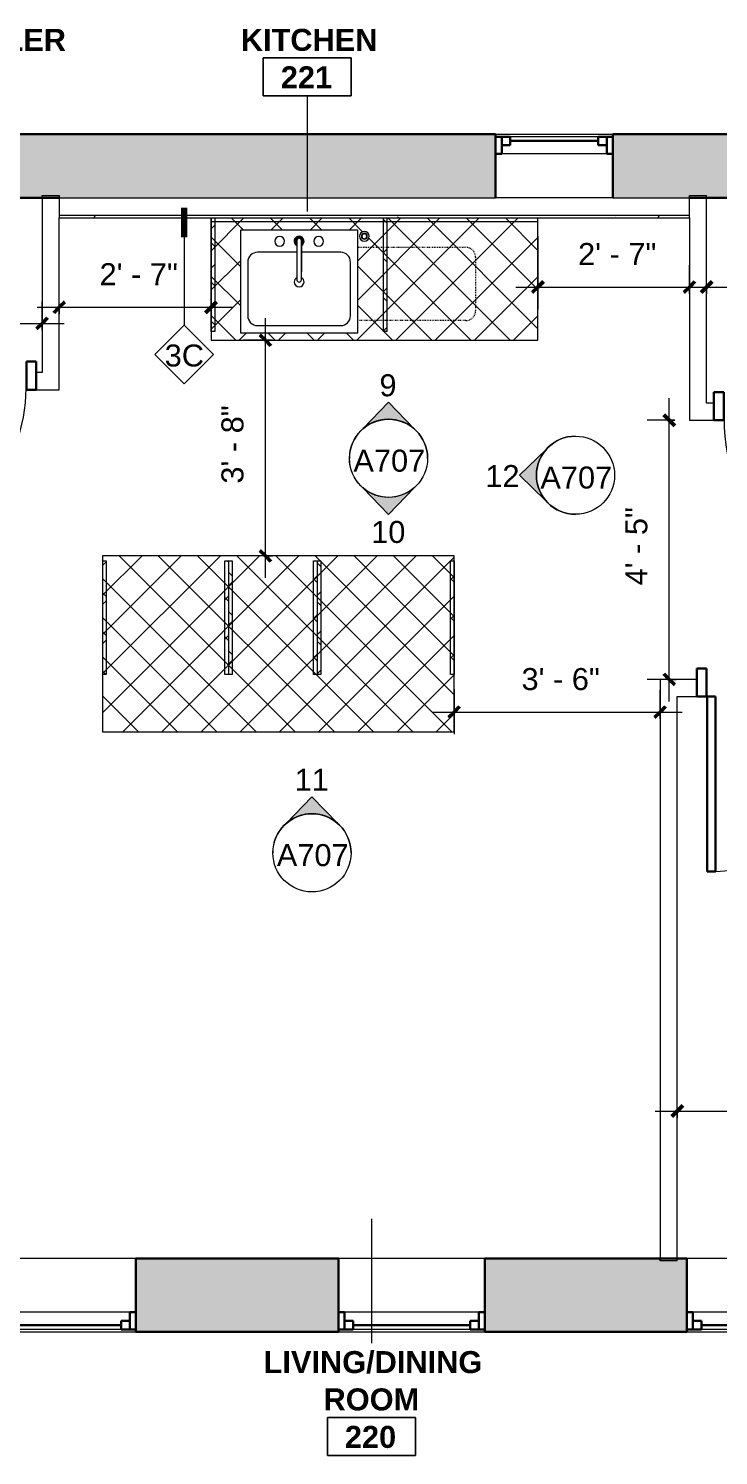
# Model space of a CAD drawing. Header units: inches. Extents: x -545 to 1083, y -2066 to -1239.
# Drawn here: x 385.1 to 526.1, y -1955.2 to -1663.3 of the extents above; entities that cross this region are included whole.
import ezdxf

# ---------------------------------------------------------------- set-up
doc = ezdxf.new("R2010")
doc.units = ezdxf.units.IN
doc.header["$MEASUREMENT"] = 0
doc.linetypes.add('Dash dot dot', pattern=[0.8125, 0.25, -0.1875, 0, -0.1875, 0, -0.1875])
for name, color, linetype, lineweight in [('A-ANNO-DIMS', 211, 'Continuous', 9), ('A-ANNO-DIMS-48', 211, 'Continuous', 9), ('A-AREA-IDEN', 2, 'Continuous', 9), ('A-DOOR', 31, 'Continuous', 18), ('A-DOOR-FRAM', 31, 'Continuous', 30), ('A-GLAZ', 151, 'Continuous', 18), ('A-WALL', 113, 'Continuous', 18), ('A-WALL-IDEN', 211, 'Continuous', 9), ('A-WALL-PATT', 111, 'Continuous', 18), ('G-ANNO-SYMB', 111, 'Continuous', 9), ('I-WALL', 2, 'Continuous', 18), ('P-SANR-FIXT', 6, 'Continuous', 9), ('Q-CASE', 31, 'Continuous', 9)]:
    doc.layers.add(name, color=color, linetype=linetype, lineweight=lineweight)
doc.styles.add('Arial', font='arial.ttf', dxfattribs={"height": 4.5})
doc.styles.add('Swis721 Lt BT', font='swissl.ttf', dxfattribs={"height": 4.5})
doc.styles.add('Swis721 Lt BT_B', font='', dxfattribs={"height": 4.5})
doc.styles.get('Swis721 Lt BT_B').set_extended_font_data('Swis721 Lt BT', bold=True)
doc.dimstyles.new('OTJ_-_3_32__Linear__1_2__Tolerance', dxfattribs={"dimscale": 12, "dimtxt": 4.748918, "dimasz": 0.1875, "dimexe": 0.375, "dimexo": 0.25, "dimgap": 0.25, "dimtad": 1, "dimdec": 1, "dimrnd": 0.5, "dimzin": 3, "dimdsep": 46, "dimlunit": 4, "dimtxsty": 'Swis721 Lt BT', "dimblk1": 'OBLIQUE', "dimblk2": 'OBLIQUE', "dimsah": 1, "dimcen": 0.09, "dimdle": 0.375, "dimazin": 0, "dimtfac": 1, "dimtdec": 4, "dimtix": 1, "dimtmove": 0, "dimatfit": 3, "dimfxl": 1, "dimtvp": 1, "dimfrac": 2, "dimtolj": 1, "dimtzin": 0, "dimarcsym": 2})
doc.dimstyles.new('OTJ_-_3_32__Linear__1_2__Tolerance_1', dxfattribs={"dimscale": 12, "dimtxt": 4.748918, "dimasz": 0.1875, "dimexe": 0.375, "dimexo": 0.25, "dimgap": 0.25, "dimtad": 1, "dimdec": 1, "dimrnd": 0.5, "dimzin": 3, "dimdsep": 46, "dimlunit": 4, "dimtxsty": 'Swis721 Lt BT', "dimblk1": 'OBLIQUE', "dimblk2": 'OBLIQUE', "dimsah": 1, "dimcen": 0.09, "dimdle": 0.375, "dimazin": 0, "dimtfac": 1, "dimtdec": 4, "dimtix": 1, "dimtmove": 2, "dimatfit": 3, "dimfxl": 1, "dimtvp": 1, "dimfrac": 2, "dimtolj": 1, "dimtzin": 0, "dimarcsym": 2})
pattern_1 = [(45, (-420.403, 1699.732), (-4.006467, 4.006467), []), (135, (-420.403, 1699.732), (-4.006467, -4.006467), [])]
pattern_2 = [(225, (427.942, -1797.803), (4.006467, -4.006467), []), (315, (427.942, -1797.803), (4.006467, 4.006467), [])]
pattern_3 = [(225, (446.067, -1797.803), (4.006467, -4.006467), []), (315, (446.067, -1797.803), (4.006467, 4.006467), [])]
pattern_4 = [(225, (474.067, -1797.803), (4.006467, -4.006467), []), (315, (474.067, -1797.803), (4.006467, 4.006467), [])]

# ---------------------------------------------------------------- blocks, each defined once
blk = doc.blocks.new('Window-Double-Hung - 2_ - 5 239_256_ W x 42_-5478030-2ND FLOOR - CONSTRUCTION')
at = {"layer": 'A-GLAZ', "color": 8, "lineweight": 30}
for p, q in [((-14.97, 7.5), (-14.97, -7.5)), ((-14.97, 7), (-11.97, 7)), ((-13.72, 7), (-13.72, 3.5)), ((-11.97, 7), (-11.97, 5.25)), ((-11.97, 6.13), (11.97, 6.13)), ((11.97, 7), (14.97, 7)), ((11.97, 7), (11.97, 5.25)), ((13.72, 7), (13.72, 3.5)), ((14.97, -7.5), (14.97, 7.5)), ((-14.97, 3.5), (-13.72, 3.5)), ((-13.72, 5.25), (-11.97, 5.25)), ((13.72, 5.25), (11.97, 5.25)), ((13.72, 3.5), (14.97, 3.5))]:
    blk.add_line(p, q, dxfattribs=at)
at = {"layer": 'A-GLAZ'}
for p, q in [((14.97, 7.5), (-14.97, 7.5)), ((-14.97, -7.5), (14.97, -7.5))]:
    blk.add_line(p, q, dxfattribs=at)
at = {"layer": 'A-GLAZ', "lineweight": 9}
for p, q in [((-11.97, 7), (11.97, 7)), ((-13.72, 3.5), (13.72, 3.5))]:
    blk.add_line(p, q, dxfattribs=at)
blk = doc.blocks.new('Single Flush - D1 3_ X 8_  - NOT FR-6102174-2ND FLOOR - CONSTRUCTION')
at = {"layer": 'A-DOOR', "lineweight": 30}
for p, q in [((16.15625, -1.75), (17.90625, -1.75)), ((16.15625, -37.5625), (16.15625, -1.75)), ((17.90625, -1.75), (17.90625, -37.5625)), ((17.90625, -37.5625), (16.15625, -37.5625))]:
    blk.add_line(p, q, dxfattribs=at)
at = {"layer": 'A-DOOR', "lineweight": 9}
blk.add_arc((17.90625, -1.75), 35.8125, 179.5, 270, dxfattribs=at)
at = {"layer": 'A-DOOR-FRAM'}
for p, q in [((-20, 4), (-20, -1.75)), ((-20, 4), (-18, 4)), ((-18, 4), (-18, -1.75)), ((18.000004, 4), (18.000004, -1.75)), ((18.000004, 4), (20.000004, 4)), ((20.000004, 4), (20.000004, -1.75)), ((-20, -1.75), (-18, -1.75)), ((18.000004, -1.75), (20.000004, -1.75))]:
    blk.add_line(p, q, dxfattribs=at)
blk = doc.blocks.new('Single Flush - D1 3_ X 8_  - NOT FR-6102448-2ND FLOOR - CONSTRUCTION')
at = {"layer": 'A-DOOR', "lineweight": 30}
for p, q in [((16.15625, 37.5625), (16.15625, 1.75)), ((17.90625, 37.5625), (16.15625, 37.5625)), ((17.90625, 1.75), (17.90625, 37.5625)), ((16.15625, 1.75), (17.90625, 1.75))]:
    blk.add_line(p, q, dxfattribs=at)
at = {"layer": 'A-DOOR', "lineweight": 9}
blk.add_arc((17.90625, 1.75), 35.8125, 90, 180.5, dxfattribs=at)
at = {"layer": 'A-DOOR-FRAM'}
for p, q in [((-20, -4), (-20, 1.75)), ((-20, 1.75), (-18, 1.75)), ((-18, -4), (-18, 1.75)), ((18.000004, -4), (18.000004, 1.75)), ((18.000004, 1.75), (20.000004, 1.75)), ((20.000004, -4), (20.000004, 1.75)), ((-20, -4), (-18, -4)), ((18.000004, -4), (20.000004, -4))]:
    blk.add_line(p, q, dxfattribs=at)
blk = doc.blocks.new('Counter Top w Sink Hole - 24_ Depth-6057879-2ND FLOOR - CONSTRUCTION')
at = {"layer": 'Q-CASE'}
h = blk.add_hatch(dxfattribs=at)
h.set_pattern_fill('FP_7', color=256, style=0, pattern_type=2)
h.set_pattern_definition([(45, (-469.66, 1702.094), (-4.006467, 4.006467), []), (135, (-469.66, 1702.094), (-4.006467, -4.006467), [])])
h.paths.add_polyline_path([(-47.26, -25), (19.54, -25), (19.54, 0), (-47.26, 0)], flags=0)
h.paths.add_polyline_path([(-17.28, -23.5), (-41.28, -23.5), (-41.28, -2.5), (-17.28, -2.5), (-17.28, -15.64)], flags=0)
h.paths.add_polyline_path([(-15.94, -4.73), (-16.53, -4.54), (-16.89, -4.04), (-16.89, -3.42), (-16.53, -2.92), (-15.94, -2.73), (-15.35, -2.92), (-14.99, -3.42), (-14.99, -4.04), (-15.35, -4.54), (-15.84, -4.7)], flags=0)
h.paths.add_polyline_path([(-15.94, -4.28), (-15.73, -4.23), (-15.61, -4.16), (-15.5, -4.05), (-15.44, -3.95), (-15.4, -3.79), (-15.39, -3.73), (-15.44, -3.52), (-15.51, -3.4), (-15.62, -3.29), (-15.74, -3.23), (-15.84, -3.2), (-16, -3.19), (-16.16, -3.23), (-16.28, -3.3), (-16.38, -3.41), (-16.44, -3.52), (-16.48, -3.62), (-16.48, -3.79), (-16.44, -3.95), (-16.37, -4.07), (-16.26, -4.17), (-16.14, -4.24), (-16, -4.27)], flags=0)
h.paths.add_polyline_path([(-15.94, -4.23), (-16.09, -4.21), (-16.25, -4.12), (-16.33, -4.04), (-16.38, -3.98), (-16.43, -3.86), (-16.44, -3.73), (-16.42, -3.58), (-16.33, -3.42), (-16.25, -3.34), (-16.16, -3.28), (-16.05, -3.25), (-15.94, -3.23), (-15.8, -3.25), (-15.63, -3.34), (-15.55, -3.42), (-15.51, -3.48), (-15.46, -3.6), (-15.44, -3.73), (-15.47, -3.89), (-15.55, -4.04), (-15.63, -4.12), (-15.73, -4.18), (-15.84, -4.22)], flags=0)
for p, q in [((-47.26, 0), (-47.26, -25)), ((19.54, -25), (19.54, 0)), ((-47.26, -0.75), (19.54, -0.75)), ((-47.26, -25), (19.54, -25))]:
    blk.add_line(p, q, dxfattribs=at)
at = {"layer": 'Q-CASE', "linetype": 'Dash dot dot'}
for p, q in [((-17.27, -6), (4.8, -6)), ((6.8, -8), (6.8, -19)), ((4.8, -21), (-17.28, -21))]:
    blk.add_line(p, q, dxfattribs=at)
for centre, start, end in [((4.8, -8), 0, 90), ((4.8, -19), 270, 0)]:
    blk.add_arc(centre, 2, start, end, dxfattribs=at)
blk = doc.blocks.new('Sink Kitchen-Single - 30_ x 21_-5235683-2ND FLOOR - CONSTRUCTION')
at = {"layer": 'P-SANR-FIXT'}
for p, q in [((12.62, 10.59), (-11.38, 10.59)), ((-11.38, 10.59), (-11.38, -10.41)), ((12.62, -10.41), (12.62, 10.59)), ((0.12, 6.09), (-7.88, 6.09)), ((0.12, 8.34), (0.12, 7.93)), ((0.12, 7.63), (0.12, 7.56)), ((0.12, 7.46), (0.12, 2.09)), ((1.12, 8.34), (1.12, 7.93)), ((1.12, 7.63), (1.12, 7.56)), ((1.12, 7.46), (1.12, 2.09)), ((9.12, 6.09), (1.12, 6.09)), ((-9.88, 4.09), (-9.88, -6.91)), ((11.12, -6.91), (11.12, 4.09)), ((-11.38, -10.41), (12.62, -10.41)), ((-7.88, -8.91), (9.12, -8.91))]:
    blk.add_line(p, q, dxfattribs=at)
for centre, radius, start, end in [((-3.38, 8.34), 1, 360, 180), ((4.62, 8.34), 1, 360, 180), ((-7.88, 4.09), 2, 90, 180), ((-3.38, 8.34), 1, 180, 0), ((0.62, 8.34), 0.5, 172.1468, 180), ((0.62, 8.34), 0.5, 360, 7.8532), ((4.62, 8.34), 1, 180, 360), ((9.12, 4.09), 2, 360, 90), ((0.62, 0), 1, 119.7374, 180), ((0.62, 0), 1, 180, 0), ((0.62, 2.09), 0.5, 180, 187.8532), ((0.62, 2.09), 0.5, 352.1468, 0), ((0.62, 0), 1, 360, 60.2626), ((-7.88, -6.91), 2, 180, 270), ((9.12, -6.91), 2, 270, 0)]:
    blk.add_arc(centre, radius, start, end, dxfattribs=at)
blk = doc.blocks.new('Window-Double-Hung - 24_ x 44_-5436741-2ND FLOOR - CONSTRUCTION')
at = {"layer": 'A-GLAZ'}
for p, q in [((-12, 6.5), (12, 6.5)), ((12, -6.5), (-12, -6.5))]:
    blk.add_line(p, q, dxfattribs=at)
at = {"layer": 'A-GLAZ', "color": 8, "lineweight": 30}
for p, q in [((-12, -6.5), (-12, 6.5)), ((12, 6.5), (12, -6.5)), ((-12, -2.5), (-10.75, -2.5)), ((-10.75, -6), (-10.75, -2.5)), ((10.75, -2.5), (12, -2.5)), ((10.75, -6), (10.75, -2.5)), ((-10.75, -4.25), (-9, -4.25)), ((-9, -6), (-9, -4.25)), ((-9, -5.125), (9, -5.125)), ((9, -6), (9, -4.25)), ((10.75, -4.25), (9, -4.25)), ((-12, -6), (-9, -6)), ((9, -6), (12, -6))]:
    blk.add_line(p, q, dxfattribs=at)
at = {"layer": 'A-GLAZ', "lineweight": 9}
for p, q in [((-10.75, -2.5), (10.75, -2.5)), ((-9, -6), (9, -6))]:
    blk.add_line(p, q, dxfattribs=at)
blk = doc.blocks.new('Single Flush - D1 2_6_ X 8_ - NOT FR-6103599-2ND FLOOR - CONSTRUCTION')
at = {"layer": 'A-DOOR', "lineweight": 30}
for p, q in [((13.15625, 31.5625), (13.15625, 1.75)), ((14.90625, 31.5625), (13.15625, 31.5625)), ((14.90625, 1.75), (14.90625, 31.5625)), ((13.15625, 1.75), (14.90625, 1.75))]:
    blk.add_line(p, q, dxfattribs=at)
at = {"layer": 'A-DOOR', "lineweight": 9}
blk.add_arc((14.90625, 1.75), 29.8125, 90, 180.5, dxfattribs=at)
at = {"layer": 'A-DOOR-FRAM'}
for p, q in [((-17, -4), (-17, 1.75)), ((-17, 1.75), (-15, 1.75)), ((-15, -4), (-15, 1.75)), ((15.000004, -4), (15.000004, 1.75)), ((15.000004, 1.75), (17.000004, 1.75)), ((17.000004, -4), (17.000004, 1.75)), ((-17, -4), (-15, -4)), ((15.000004, -4), (17.000004, -4))]:
    blk.add_line(p, q, dxfattribs=at)
blk = doc.blocks.new('Counter Top-Island - 48_ Depth-5979888-2ND FLOOR - CONSTRUCTION')
at = {"layer": 'Q-CASE'}
h = blk.add_hatch(dxfattribs=at)
h.set_pattern_fill('FP_28', color=256, style=0, pattern_type=2)
h.set_pattern_definition([(45, (-447.459, 1772.191), (-4.006467, 4.006467), []), (135, (-447.459, 1772.191), (-4.006467, -4.006467), [])])
h.paths.add_polyline_path([(24.63, -35), (24.63, 1), (-47.26, 1), (-47.26, -35)], flags=0)
for p, q in [((24.63, 1), (-47.26, 1)), ((-47.26, 1), (-47.26, -35)), ((24.63, -35), (24.63, 1)), ((-47.26, -35), (24.63, -35))]:
    blk.add_line(p, q, dxfattribs=at)
blk = doc.blocks.new('CW Cupbd Combined - UB 36_h x 24_d - 1 Drawer - 1 Shelf - 2 Doors below-5965327-2ND FLOOR - CONSTRUCTION')
at = {"layer": 'Q-CASE'}
h = blk.add_hatch(dxfattribs=at)
h.set_pattern_fill('FP_29', color=256, style=0, pattern_type=2)
h.set_pattern_definition(pattern_1)
h.paths.add_polyline_path([(2.75, -25.61), (2.75, -2.36), (2, -2.36), (2, -25.61)], flags=0)
h = blk.add_hatch(dxfattribs=at)
h.set_pattern_fill('FP_29', color=256, style=0, pattern_type=2)
h.set_pattern_definition(pattern_1)
h.paths.add_polyline_path([(37.25, -25.61), (38, -25.61), (38, -2.36), (37.25, -2.36), (37.25, -18)], flags=0)
for p, q in [((2, -25.61), (2, -2.36)), ((2.75, -2.36), (2.75, -25.61)), ((37.25, -25.61), (37.25, -2.36)), ((38, -25.61), (38, -2.36)), ((2.75, -25.61), (2, -25.61)), ((38, -25.61), (37.25, -25.61))]:
    blk.add_line(p, q, dxfattribs=at)
blk = doc.blocks.new('CW Cupbd1 - UB 42_h x 24_d - Open - 1 Shelf-5979671-2ND FLOOR - CONSTRUCTION')
at = {"layer": 'Q-CASE'}
h = blk.add_hatch(dxfattribs=at)
h.set_pattern_fill('FP_30', color=256, style=0, pattern_type=2)
h.set_pattern_definition(pattern_2)
h.paths.add_polyline_path([(2, -2.36), (2, -25.61), (2.75, -25.61), (2.75, -2.36)], flags=0)
h = blk.add_hatch(dxfattribs=at)
h.set_pattern_fill('FP_30', color=256, style=0, pattern_type=2)
h.set_pattern_definition(pattern_2)
h.paths.add_polyline_path([(27, -2.36), (27, -25.61), (27.75, -25.61), (27.75, -2.36)], flags=0)
for p, q in [((2, -2.36), (2.75, -2.36)), ((2, -25.61), (2, -2.36)), ((2.75, -2.36), (2.75, -25.61)), ((27, -2.36), (27.75, -2.36)), ((27, -25.61), (27, -2.36)), ((27.75, -25.61), (27.75, -2.36)), ((2.75, -25.61), (2, -25.61)), ((27.75, -25.61), (27, -25.61))]:
    blk.add_line(p, q, dxfattribs=at)
blk = doc.blocks.new('CW Cupbd1 - UB 42_h x 24_d - 1 Door-5979840-2ND FLOOR - CONSTRUCTION')
at = {"layer": 'Q-CASE'}
h = blk.add_hatch(dxfattribs=at)
h.set_pattern_fill('FP_31', color=256, style=0, pattern_type=2)
h.set_pattern_definition(pattern_3)
h.paths.add_polyline_path([(2, -2.36), (2, -25.61), (2.75, -25.61), (2.75, -2.36)], flags=0)
h = blk.add_hatch(dxfattribs=at)
h.set_pattern_fill('FP_31', color=256, style=0, pattern_type=2)
h.set_pattern_definition(pattern_3)
h.paths.add_polyline_path([(19.37, -2.36), (19.37, -25.61), (20.12, -25.61), (20.12, -2.36)], flags=0)
for p, q in [((2, -2.36), (2.75, -2.36)), ((2, -25.61), (2, -2.36)), ((2.75, -2.36), (2.75, -25.61)), ((19.37, -2.36), (20.12, -2.36)), ((19.37, -25.61), (19.37, -2.36)), ((20.12, -25.61), (20.12, -2.36)), ((2.75, -25.61), (2, -25.61)), ((20.12, -25.61), (19.37, -25.61))]:
    blk.add_line(p, q, dxfattribs=at)
blk = doc.blocks.new('CW Cupbd1 - UB 4_h x 24_d - 2 Doors - 1 Shelf-5979851-2ND FLOOR - CONSTRUCTION')
at = {"layer": 'Q-CASE'}
h = blk.add_hatch(dxfattribs=at)
h.set_pattern_fill('FP_32', color=256, style=0, pattern_type=2)
h.set_pattern_definition(pattern_4)
h.paths.add_polyline_path([(2, -2.36), (2, -25.61), (2.75, -25.61), (2.75, -2.36)], flags=0)
h = blk.add_hatch(dxfattribs=at)
h.set_pattern_fill('FP_32', color=256, style=0, pattern_type=2)
h.set_pattern_definition(pattern_4)
h.paths.add_polyline_path([(29.25, -2.36), (29.25, -25.61), (30, -25.61), (30, -2.36)], flags=0)
for p, q in [((2, -2.36), (2.75, -2.36)), ((2, -25.61), (2, -2.36)), ((2.75, -2.36), (2.75, -25.61)), ((29.25, -2.36), (30, -2.36)), ((29.25, -25.61), (29.25, -2.36)), ((30, -25.61), (30, -2.36)), ((2.75, -25.61), (2, -25.61)), ((30, -25.61), (29.25, -25.61))]:
    blk.add_line(p, q, dxfattribs=at)
blk = doc.blocks.new('P-Faucet-Counter - Matte Black-4259821-2ND FLOOR - CONSTRUCTION')
at = {"layer": 'P-SANR-FIXT'}
for p, q in [((-0.47, 0.12), (-0.47, -7.88)), ((0.47, -7.88), (0.47, 0.12))]:
    blk.add_line(p, q, dxfattribs=at)
for centre, radius, start, end in [((0, 0), 1.02, 90, 242.4847), ((0, 0), 0.933, 90, 239.9469), ((0, 0), 0.875, 90, 237.5344), ((0, 0), 0.656, 90, 224.5084), ((0, 0.12), 0.467, 0, 180), ((0, 0), 1.02, 297.5153, 90), ((0, 0), 0.933, 300.0531, 90), ((0, 0), 0.875, 302.4656, 90), ((0, 0), 0.656, 315.4916, 90), ((0, -7.88), 0.467, 180, 360)]:
    blk.add_arc(centre, radius, start, end, dxfattribs=at)
blk = doc.blocks.new('P-Sink Top Switch - P-Sink Top Switch-6024673-2ND FLOOR - CONSTRUCTION')
at = {"layer": 'P-SANR-FIXT'}
for radius, start, end in [(1, 0, 180), (0.606, 360, 180), (0.549, 0, 180), (0.5, 360, 180), (1, 180, 360), (0.606, 180, 360), (0.549, 180, 360), (0.5, 180, 360)]:
    blk.add_arc((0, 0), radius, start, end, dxfattribs=at)
blk = doc.blocks.new('Room Tag - Room Name and Number-3379422-2ND FLOOR - CONSTRUCTION')
at = {"layer": 'A-AREA-IDEN'}
for p, q in [((-0.1881, -0.1636), (-0.1881, -0.0018)), ((-0.1881, -0.0018), (0.1869, -0.0018)), ((0.1869, -0.0018), (-0.1881, -0.0018)), ((-0.1881, -0.0018), (-0.1881, -0.1636)), ((0.1869, -0.0018), (0.1869, -0.1636)), ((0.1869, -0.1636), (0.1869, -0.0018)), ((0.1869, -0.1636), (-0.1881, -0.1636)), ((-0.1881, -0.1636), (0.1869, -0.1636))]:
    blk.add_line(p, q, dxfattribs=at)
blk = doc.blocks.new('DIMBLOCK15-2ND FLOOR - CONSTRUCTION')
at = {"layer": 'A-ANNO-DIMS-48'}
for p, q in [((351.7, -1725.08), (351.7, -1719.17)), ((387.82, -1725.08), (387.82, -1719.17)), ((347.2, -1723.67), (392.32, -1723.67)), ((351.7, -1723.67), (351.7, -1725.08)), ((387.82, -1723.67), (387.82, -1725.08))]:
    blk.add_line(p, q, dxfattribs=at)
at = {"layer": 'A-ANNO-DIMS-48', "lineweight": 50}
for p, q in [((351.7, -1723.67), (350.58, -1724.79)), ((351.7, -1723.67), (352.83, -1722.54)), ((387.82, -1723.67), (386.7, -1724.79)), ((387.82, -1723.67), (388.95, -1722.54))]:
    blk.add_line(p, q, dxfattribs=at)
at = {"layer": 'A-ANNO-DIMS-48', "color": 0, "insert": (354.11, -1714.66), "char_height": 4.5, "width": 17.4579, "attachment_point": 1, "line_spacing_factor": 1.005062, "style": 'Swis721 Lt BT'}
blk.add_mtext('3\' - 0"', dxfattribs=at)
blk = doc.blocks.new('_Oblique')
at = {"color": 0, "linetype": 'ByBlock', "lineweight": -2}
blk.add_line((-0.5, -0.5), (0.5, 0.5), dxfattribs=at)
blk = doc.blocks.new('DIMBLOCK16-2ND FLOOR - CONSTRUCTION')
at = {"layer": 'A-ANNO-DIMS-48'}
for p, q in [((566.63, -1700.97), (566.63, -1720.72)), ((566.63, -1716.22), (566.63, -1700.97)), ((523.7, -1717.63), (523.7, -1711.72)), ((519.2, -1716.22), (571.13, -1716.22)), ((523.7, -1716.22), (523.7, -1717.63))]:
    blk.add_line(p, q, dxfattribs=at)
at = {"layer": 'A-ANNO-DIMS-48', "lineweight": 50}
for p, q in [((523.7, -1716.22), (524.82, -1715.1)), ((566.63, -1716.22), (567.76, -1715.1)), ((523.7, -1716.22), (522.57, -1717.35)), ((566.63, -1716.22), (565.51, -1717.35))]:
    blk.add_line(p, q, dxfattribs=at)
at = {"layer": 'A-ANNO-DIMS-48', "color": 0, "insert": (537.89, -1707.21), "char_height": 4.5, "width": 17.4579, "attachment_point": 1, "line_spacing_factor": 1.005062, "style": 'Swis721 Lt BT'}
blk.add_mtext('3\' - 7"', dxfattribs=at)
blk = doc.blocks.new('DIMBLOCK17-2ND FLOOR - CONSTRUCTION')
at = {"layer": 'A-ANNO-DIMS-48'}
for p, q in [((516.08, -1800.96), (516.08, -1738.96)), ((517.2, -1743.46), (511.58, -1743.46)), ((516.08, -1743.46), (517.2, -1743.46)), ((517.49, -1796.46), (511.58, -1796.46)), ((516.08, -1796.46), (517.49, -1796.46))]:
    blk.add_line(p, q, dxfattribs=at)
at = {"layer": 'A-ANNO-DIMS-48', "lineweight": 50}
for p, q in [((516.08, -1743.46), (514.96, -1742.34)), ((516.08, -1743.46), (517.21, -1744.59)), ((516.08, -1796.46), (514.96, -1795.34)), ((516.08, -1796.46), (517.21, -1797.59))]:
    blk.add_line(p, q, dxfattribs=at)
at = {"layer": 'A-ANNO-DIMS-48', "color": 0, "insert": (507.08, -1777.24), "char_height": 4.5, "width": 17.4579, "attachment_point": 1, "rotation": 90, "line_spacing_factor": 1.005062, "style": 'Swis721 Lt BT'}
blk.add_mtext('4\' - 5"', dxfattribs=at)
blk = doc.blocks.new('DIMBLOCK19-2ND FLOOR - CONSTRUCTION')
at = {"layer": 'A-ANNO-DIMS-48'}
for p, q in [((517.7, -1886.18), (517.7, -1880.27)), ((684.72, -1886.18), (684.72, -1880.27)), ((513.2, -1884.77), (689.22, -1884.77)), ((517.7, -1884.77), (517.7, -1886.18)), ((684.72, -1884.77), (684.72, -1886.18))]:
    blk.add_line(p, q, dxfattribs=at)
at = {"layer": 'A-ANNO-DIMS-48', "lineweight": 50}
for p, q in [((517.7, -1884.77), (516.57, -1885.9)), ((517.7, -1884.77), (518.82, -1883.65)), ((684.72, -1884.77), (683.6, -1885.9)), ((684.72, -1884.77), (685.85, -1883.65))]:
    blk.add_line(p, q, dxfattribs=at)
at = {"layer": 'A-ANNO-DIMS-48', "color": 0, "insert": (590.62, -1875.77), "char_height": 4.5, "width": 25.418, "attachment_point": 1, "line_spacing_factor": 1.005062, "style": 'Swis721 Lt BT'}
blk.add_mtext('13\' - 11"', dxfattribs=at)
blk = doc.blocks.new('Elevation - Filled Arrow 2-347888-2ND FLOOR - CONSTRUCTION')
at = {"layer": 'G-ANNO-SYMB'}
blk.add_circle((0, 0), 0.1664, dxfattribs=at)
blk = doc.blocks.new('Elevation - Filled Arrow-151867-2ND FLOOR - CONSTRUCTION')
at = {"layer": 'G-ANNO-SYMB'}
h = blk.add_hatch(color=256, dxfattribs=at)
edge = h.paths.add_edge_path(flags=0)
edge.add_line((0, 0.2393), (0.1103, 0.1247))
edge.add_arc((-0.0002, -0.0002), 0.1667, 48.49802, 130.55707)
edge.add_line((-0.1085, 0.1265), (0, 0.2393))
for p, q in [((0, 0.2393), (-0.1085, 0.1265)), ((-0.1084, 0.1266), (0, 0.2393)), ((0, 0.2393), (-0.1084, 0.1266)), ((0, 0.2393), (0.11, 0.1249)), ((0.1103, 0.1247), (0, 0.2393))]:
    blk.add_line(p, q, dxfattribs=at)
blk.add_arc((-0.0002, -0.0002), 0.1667, 48.49802, 130.55707, dxfattribs=at)
blk.add_ellipse((-0.0002, -0.0001), major_axis=(-0.1667, 0), ratio=0.999376, start_param=3.141593, end_param=6.283185, dxfattribs=at)
blk = doc.blocks.new('DIMBLOCK40-2ND FLOOR - CONSTRUCTION')
at = {"layer": 'A-ANNO-DIMS-48'}
for p, q in [((433.51, -1775.69), (433.51, -1722.59)), ((434.92, -1727.09), (429.01, -1727.09)), ((433.51, -1727.09), (434.92, -1727.09)), ((434.92, -1771.19), (429.01, -1771.19)), ((433.51, -1771.19), (434.92, -1771.19))]:
    blk.add_line(p, q, dxfattribs=at)
at = {"layer": 'A-ANNO-DIMS-48', "lineweight": 50}
for p, q in [((433.51, -1727.09), (432.38, -1725.97)), ((433.51, -1727.09), (434.63, -1728.22)), ((433.51, -1771.19), (432.38, -1770.07)), ((433.51, -1771.19), (434.63, -1772.32))]:
    blk.add_line(p, q, dxfattribs=at)
at = {"layer": 'A-ANNO-DIMS-48', "color": 0, "insert": (424.5, -1756.42), "char_height": 4.5, "width": 17.4579, "attachment_point": 1, "rotation": 90, "line_spacing_factor": 1.005062, "style": 'Swis721 Lt BT'}
blk.add_mtext('3\' - 8"', dxfattribs=at)
blk = doc.blocks.new('DIMBLOCK41-2ND FLOOR - CONSTRUCTION')
at = {"layer": 'A-ANNO-DIMS-48'}
for p, q in [((422.4, -1705.84), (422.4, -1724.85)), ((422.4, -1720.35), (422.4, -1705.84)), ((391.32, -1721.76), (391.32, -1715.85)), ((386.82, -1720.35), (426.9, -1720.35)), ((391.32, -1720.35), (391.32, -1721.76))]:
    blk.add_line(p, q, dxfattribs=at)
at = {"layer": 'A-ANNO-DIMS-48', "lineweight": 50}
for p, q in [((391.32, -1720.35), (390.2, -1721.47)), ((391.32, -1720.35), (392.45, -1719.22)), ((422.4, -1720.35), (421.27, -1721.47)), ((422.4, -1720.35), (423.52, -1719.22))]:
    blk.add_line(p, q, dxfattribs=at)
at = {"layer": 'A-ANNO-DIMS-48', "color": 0, "insert": (399.59, -1711.34), "char_height": 4.5, "width": 17.4579, "attachment_point": 1, "line_spacing_factor": 1.005062, "style": 'Swis721 Lt BT'}
blk.add_mtext('2\' - 7"', dxfattribs=at)
blk = doc.blocks.new('DIMBLOCK42-2ND FLOOR - CONSTRUCTION')
at = {"layer": 'A-ANNO-DIMS-48'}
for p, q in [((472.07, -1798.44), (472.07, -1807.66)), ((472.07, -1803.16), (472.07, -1798.44)), ((514.2, -1804.56), (514.2, -1798.66)), ((467.57, -1803.16), (518.7, -1803.16)), ((514.2, -1803.16), (514.2, -1804.56))]:
    blk.add_line(p, q, dxfattribs=at)
at = {"layer": 'A-ANNO-DIMS-48', "lineweight": 50}
for p, q in [((472.07, -1803.16), (470.95, -1804.28)), ((472.07, -1803.16), (473.2, -1802.03)), ((514.2, -1803.16), (513.07, -1804.28)), ((514.2, -1803.16), (515.32, -1802.03))]:
    blk.add_line(p, q, dxfattribs=at)
at = {"layer": 'A-ANNO-DIMS-48', "color": 0, "insert": (485.86, -1794.15), "char_height": 4.5, "width": 17.4579, "attachment_point": 1, "line_spacing_factor": 1.005062, "style": 'Swis721 Lt BT'}
blk.add_mtext('3\' - 6"', dxfattribs=at)
blk = doc.blocks.new('DIMBLOCK43-2ND FLOOR - CONSTRUCTION')
at = {"layer": 'A-ANNO-DIMS-48'}
for p, q in [((489.2, -1705.84), (489.2, -1720.72)), ((489.2, -1716.22), (489.2, -1705.84)), ((520.2, -1717.63), (520.2, -1711.72)), ((484.7, -1716.22), (524.7, -1716.22)), ((520.2, -1716.22), (520.2, -1717.63))]:
    blk.add_line(p, q, dxfattribs=at)
at = {"layer": 'A-ANNO-DIMS-48', "lineweight": 50}
for p, q in [((489.2, -1716.22), (490.32, -1715.1)), ((520.2, -1716.22), (521.32, -1715.1)), ((489.2, -1716.22), (488.07, -1717.35)), ((520.2, -1716.22), (519.07, -1717.35))]:
    blk.add_line(p, q, dxfattribs=at)
at = {"layer": 'A-ANNO-DIMS-48', "color": 0, "insert": (497.42, -1707.21), "char_height": 4.5, "width": 17.4579, "attachment_point": 1, "line_spacing_factor": 1.005062, "style": 'Swis721 Lt BT'}
blk.add_mtext('2\' - 7"', dxfattribs=at)
blk = doc.blocks.new('Wall Tag - 1_4_-62626-2ND FLOOR - CONSTRUCTION')
at = {"layer": 'A-WALL-IDEN'}
for p, q in [((-0.125, 0), (0, 0.125)), ((0, 0.125), (0.125, 0)), ((-0.125, 0), (0, -0.125)), ((0, -0.125), (0.125, 0))]:
    blk.add_line(p, q, dxfattribs=at)

msp = doc.modelspace()

# ---------------------------------------------------------------- hatches: boundary and pattern name
at = {"layer": 'A-WALL-PATT', "lineweight": 9}
h = msp.add_hatch(color=7, dxfattribs=at)
h.paths.add_polyline_path([(531.38, -1697.97), (531.38, -1684.97), (504.56, -1684.97), (504.56, -1697.97), (523.7, -1697.97)], flags=0)
h.paths.add_polyline_path([(479.96, -1697.97), (480.56, -1697.97), (480.56, -1684.97), (357.94, -1684.97), (357.94, -1697.97), (466.17, -1697.97)], flags=0)
h = msp.add_hatch(dxfattribs=at)
h.set_pattern_fill('FP_1', color=256, style=0, pattern_type=2)
h.set_pattern_definition([(0, (0, 0), (15.36, 3.84), [0.634, -10.886, 0.634, -10.886, -61.44]), (0, (0, 0), (15.36, 3.84), [-23.04, 0.634, -22.406, 0.634, -10.886, -26.88]), (0, (0, 0), (15.36, 3.84), [-57.6, 0.634, -7.046, 0.634, -18.566]), (120, (5.76, 1.92), (-11.0055376, 11.38215), [0.634, -10.886, 0.634, -10.886, -61.44]), (120, (5.76, 1.92), (-11.0055376, 11.38215), [-23.04, 0.634, -22.406, 0.634, -10.886, -26.88]), (120, (5.76, 1.92), (-11.0055376, 11.38215), [-57.6, 0.634, -7.046, 0.634, -18.566]), (240, (7.68, 9.6), (-4.3544624, -15.22215), [0.634, -10.886, 0.634, -10.886, -61.44]), (240, (7.68, 9.6), (-4.3544624, -15.22215), [-23.04, 0.634, -22.406, 0.634, -10.886, -26.88]), (240, (7.68, 9.6), (-4.3544624, -15.22215), [-57.6, 0.634, -7.046, 0.634, -18.566])])
h.paths.add_polyline_path([(520.2, -1702.09), (520.2, -1701.59), (391.32, -1701.59), (391.32, -1702.09), (479.96, -1702.09)], flags=0)
h = msp.add_hatch(color=7, dxfattribs=at)
h.paths.add_polyline_path([(998.98, -1929.91), (998.98, -1914.91), (987.5, -1914.91), (987.5, -1929.91)], flags=0)
h.paths.add_polyline_path([(961.96, -1929.91), (961.96, -1914.91), (929.37, -1914.91), (929.37, -1929.91)], flags=0)
h.paths.add_polyline_path([(903.82, -1929.91), (903.82, -1914.91), (874.68, -1914.91), (874.68, -1929.91)], flags=0)
h.paths.add_polyline_path([(849.14, -1929.91), (849.14, -1914.91), (828.03, -1914.91), (828.03, -1915.23), (823.16, -1915.23), (823.16, -1914.91), (807.14, -1914.91), (807.14, -1929.91)], flags=0)
h.paths.add_polyline_path([(781.14, -1929.91), (781.14, -1914.91), (742.31, -1914.91), (742.31, -1929.91)], flags=0)
h.paths.add_polyline_path([(700.5, -1929.91), (716.31, -1929.91), (716.31, -1914.91), (631.75, -1914.91), (631.75, -1929.91)], flags=0)
h.paths.add_polyline_path([(601.82, -1929.91), (601.82, -1914.91), (549.57, -1914.91), (549.57, -1929.91)], flags=0)
h.paths.add_polyline_path([(519.64, -1929.91), (519.64, -1914.91), (478.36, -1914.91), (478.36, -1929.91), (479.96, -1929.91)], flags=0)
h.paths.add_polyline_path([(369.69, -1929.91), (377.07, -1929.91), (377.07, -1914.91), (335.08, -1914.91), (335.08, -1929.91)], flags=0)
h.paths.add_polyline_path([(448.42, -1929.91), (448.42, -1914.91), (407, -1914.91), (407, -1929.91)], flags=0)

# ---------------------------------------------------------------- linework, layer by layer
at = {"layer": 'A-AREA-IDEN'}
for p, q in [((442.09, -1700.77), (442.09, -1677.12)), ((455.18, -1906.83), (455.19, -1932.23))]:
    msp.add_line(p, q, dxfattribs=at)
at = {"layer": 'A-WALL', "color": 8, "lineweight": 30}
for p, q in [((480.56, -1684.97), (357.94, -1684.97)), ((542.63, -1684.97), (504.56, -1684.97)), ((357.94, -1697.97), (391.32, -1697.97)), ((520.2, -1697.97), (542.63, -1697.97)), ((448.42, -1914.91), (407, -1914.91)), ((519.64, -1914.91), (478.36, -1914.91)), ((407, -1929.91), (448.42, -1929.91)), ((478.36, -1929.91), (519.64, -1929.91))]:
    msp.add_line(p, q, dxfattribs=at)
at = {"layer": 'A-WALL'}
for p, q in [((387.82, -1697.97), (387.82, -1697.47)), ((391.32, -1697.47), (391.32, -1702.09)), ((520.2, -1702.09), (520.2, -1697.47)), ((523.7, -1697.97), (523.7, -1697.47)), ((520.2, -1701.59), (391.32, -1701.59)), ((514.2, -1915.41), (514.2, -1914.91)), ((517.7, -1915.41), (517.7, -1914.91))]:
    msp.add_line(p, q, dxfattribs=at)
at = {"layer": 'A-WALL', "color": 55}
for p, q in [((391.32, -1697.97), (480.56, -1697.97)), ((504.56, -1697.97), (520.2, -1697.97))]:
    msp.add_line(p, q, dxfattribs=at)
at = {"layer": 'A-WALL-IDEN', "lineweight": 90}
msp.add_line((416.86, -1700.03), (416.86, -1706.03), dxfattribs=at)
at = {"layer": 'A-WALL-IDEN'}
msp.add_line((416.86, -1700.03), (416.86, -1724.03), dxfattribs=at)
at = {"layer": 'I-WALL', "lineweight": 9}
for p, q in [((387.82, -1697.47), (391.32, -1697.47)), ((520.2, -1697.47), (523.7, -1697.47)), ((517.7, -1915.41), (514.2, -1915.41))]:
    msp.add_line(p, q, dxfattribs=at)
at = {"layer": 'I-WALL'}
for p, q in [((387.82, -1697.97), (387.82, -1733.72)), ((523.7, -1739.96), (523.7, -1697.97)), ((391.32, -1737.22), (391.32, -1702.09)), ((391.32, -1702.09), (520.2, -1702.09)), ((520.2, -1702.09), (520.2, -1743.46)), ((387.82, -1733.72), (386.64, -1733.72)), ((386.64, -1733.72), (386.64, -1737.22)), ((386.64, -1737.22), (391.32, -1737.22)), ((525.2, -1739.96), (523.7, -1739.96)), ((525.2, -1743.46), (525.2, -1739.96)), ((520.2, -1743.46), (525.2, -1743.46)), ((514.2, -1796.46), (514.2, -1914.91)), ((521.7, -1796.46), (514.2, -1796.46)), ((521.7, -1799.96), (521.7, -1796.46)), ((517.7, -1914.91), (517.7, -1799.96)), ((517.7, -1799.96), (521.7, -1799.96))]:
    msp.add_line(p, q, dxfattribs=at)

# ---------------------------------------------------------------- block references
at = {"layer": 'A-AREA-IDEN', "xscale": 47.99999999999997, "yscale": 47.99999999999997, "zscale": 47.99999999999997}
for p in [(442.09, -1669.27), (455.19, -1947.34)]:
    msp.add_blockref('Room Tag - Room Name and Number-3379422-2ND FLOOR - CONSTRUCTION', p, dxfattribs=at)
at = {"layer": 'A-DOOR', "rotation": 180}
for name, p in [('Single Flush - D1 2_6_ X 8_ - NOT FR-6103599-2ND FLOOR - CONSTRUCTION', (369.64, -1735.47)), ('Single Flush - D1 3_ X 8_  - NOT FR-6102448-2ND FLOOR - CONSTRUCTION', (541.7, -1798.21))]:
    msp.add_blockref(name, p, dxfattribs=at)
at = {"layer": 'A-DOOR'}
msp.add_blockref('Single Flush - D1 3_ X 8_  - NOT FR-6102174-2ND FLOOR - CONSTRUCTION', (545.2, -1741.71), dxfattribs=at)
at = {"layer": 'A-GLAZ', "rotation": 180}
for name, p in [('Window-Double-Hung - 24_ x 44_-5436741-2ND FLOOR - CONSTRUCTION', (492.56, -1691.47)), ('Window-Double-Hung - 2_ - 5 239_256_ W x 42_-5478030-2ND FLOOR - CONSTRUCTION', (392.03, -1922.41)), ('Window-Double-Hung - 2_ - 5 239_256_ W x 42_-5478030-2ND FLOOR - CONSTRUCTION', (463.39, -1922.41)), ('Window-Double-Hung - 2_ - 5 239_256_ W x 42_-5478030-2ND FLOOR - CONSTRUCTION', (534.61, -1922.41))]:
    msp.add_blockref(name, p, dxfattribs=at)
at = {"layer": 'A-WALL-IDEN', "xscale": 47.99999999999997, "yscale": 47.99999999999997, "zscale": 47.99999999999997}
msp.add_blockref('Wall Tag - 1_4_-62626-2ND FLOOR - CONSTRUCTION', (416.86, -1730.03), dxfattribs=at)
at = {"layer": 'G-ANNO-SYMB', "xscale": 47.99999999999997, "yscale": 47.99999999999997, "zscale": 47.99999999999997}
for name, p in [('Elevation - Filled Arrow-151867-2ND FLOOR - CONSTRUCTION', (458.67, -1751.25)), ('Elevation - Filled Arrow 2-347888-2ND FLOOR - CONSTRUCTION', (458.67, -1751.25)), ('Elevation - Filled Arrow 2-347888-2ND FLOOR - CONSTRUCTION', (496.9, -1754.71)), ('Elevation - Filled Arrow-151867-2ND FLOOR - CONSTRUCTION', (443.01, -1831.94)), ('Elevation - Filled Arrow 2-347888-2ND FLOOR - CONSTRUCTION', (443.01, -1831.94))]:
    msp.add_blockref(name, p, dxfattribs=at)
at = {"layer": 'G-ANNO-SYMB', "xscale": 47.99999999999997, "yscale": 47.99999999999997, "zscale": 47.99999999999997, "rotation": 89.99999999999937}
msp.add_blockref('Elevation - Filled Arrow-151867-2ND FLOOR - CONSTRUCTION', (496.9, -1754.71), dxfattribs=at)
at = {"layer": 'G-ANNO-SYMB', "extrusion": (0, 0, -1), "xscale": 47.99999999999997, "yscale": 47.99999999999997, "zscale": 47.99999999999997, "rotation": 180}
msp.add_blockref('Elevation - Filled Arrow-151867-2ND FLOOR - CONSTRUCTION', (-458.67, -1751.25), dxfattribs=at)
at = {"layer": 'P-SANR-FIXT'}
for name, p in [('Sink Kitchen-Single - 30_ x 21_-5235683-2ND FLOOR - CONSTRUCTION', (439.77, -1715.19)), ('P-Faucet-Counter - Matte Black-4259821-2ND FLOOR - CONSTRUCTION', (440.38, -1706.84))]:
    msp.add_blockref(name, p, dxfattribs=at)
at = {"layer": 'P-SANR-FIXT', "rotation": 269.9999999999999}
msp.add_blockref('P-Sink Top Switch - P-Sink Top Switch-6024673-2ND FLOOR - CONSTRUCTION', (453.72, -1705.83), dxfattribs=at)
at = {"layer": 'Q-CASE'}
for name, p in [('Counter Top w Sink Hole - 24_ Depth-6057879-2ND FLOOR - CONSTRUCTION', (469.66, -1702.09)), ('CW Cupbd Combined - UB 36_h x 24_d - 1 Drawer - 1 Shelf - 2 Doors below-5965327-2ND FLOOR - CONSTRUCTION', (420.4, -1699.73)), ('Counter Top-Island - 48_ Depth-5979888-2ND FLOOR - CONSTRUCTION', (447.46, -1772.19))]:
    msp.add_blockref(name, p, dxfattribs=at)
at = {"layer": 'Q-CASE', "rotation": 180}
for name, p in [('CW Cupbd1 - UB 42_h x 24_d - Open - 1 Shelf-5979671-2ND FLOOR - CONSTRUCTION', (427.94, -1797.8)), ('CW Cupbd1 - UB 42_h x 24_d - 1 Door-5979840-2ND FLOOR - CONSTRUCTION', (446.07, -1797.8)), ('CW Cupbd1 - UB 4_h x 24_d - 2 Doors - 1 Shelf-5979851-2ND FLOOR - CONSTRUCTION', (474.07, -1797.8))]:
    msp.add_blockref(name, p, dxfattribs=at)

# ---------------------------------------------------------------- texts
at = {"layer": 'A-AREA-IDEN', "char_height": 4.5, "attachment_point": 1, "style": 'Swis721 Lt BT_B'}
for s, insert, width in [('AIR HANDLER', (349.41, -1663.41), 50.1465), ('KITCHEN', (428.47, -1663.41), 32.8755), ('221', (436.64, -1671.07), 12.726), ('LIVING/DINING', (433.13, -1933.85), 53.328), ('ROOM', (445.38, -1941.48), 23.7855), ('220', (449.74, -1949.15), 12.726)]:
    msp.add_mtext(s, dxfattribs=dict(at, insert=insert, width=width))
at = {"layer": 'A-WALL-IDEN', "insert": (412.9, -1727.97), "char_height": 4.5, "width": 9.393, "attachment_point": 1, "style": 'Swis721 Lt BT'}
msp.add_mtext('3C', dxfattribs=at)
at = {"layer": 'G-ANNO-SYMB', "char_height": 4.5, "attachment_point": 1}
for s, insert, width, style in [('9', (456.81, -1734.06), 4.0905, 'Swis721 Lt BT'), ('A707', (451.49, -1749.48), 17.877, 'Arial'), ('12', (478.46, -1752.63), 8.181, 'Swis721 Lt BT'), ('A707', (489.72, -1752.93), 17.877, 'Arial'), ('10', (455.12, -1764.06), 8.181, 'Swis721 Lt BT'), ('11', (439.46, -1814.75), 8.181, 'Swis721 Lt BT'), ('A707', (435.83, -1830.16), 17.877, 'Arial')]:
    msp.add_mtext(s, dxfattribs=dict(at, insert=insert, width=width, style=style))

# ---------------------------------------------------------------- dimensions: what is measured, and where the dimension line sits
at = {"layer": 'A-ANNO-DIMS'}
for base, p1, p2, override, picture, middle in [((566.63, -1716.22), (523.7, -1714.63), (566.63, -1697.97), {"dimpost": '<>', "dimfxl": 46.053614}, 'DIMBLOCK16-2ND FLOOR - CONSTRUCTION', (545.16, -1710.91)), ((422.4, -1720.35), (391.32, -1718.76), (422.4, -1702.84), {"dimpost": '<>', "dimfxl": 34.911735}, 'DIMBLOCK41-2ND FLOOR - CONSTRUCTION', (406.86, -1715.1)), ((520.2, -1716.22), (489.2, -1702.84), (520.2, -1714.63), {"dimpost": '<>', "dimfxl": 33.165033}, 'DIMBLOCK43-2ND FLOOR - CONSTRUCTION', (504.7, -1710.97)), ((514.2, -1803.16), (472.07, -1795.44), (514.2, -1801.56), {"dimpost": '<>', "dimfxl": 42.567772}, 'DIMBLOCK42-2ND FLOOR - CONSTRUCTION', (493.13, -1797.84)), ((684.72, -1884.77), (517.7, -1883.18), (684.72, -1883.18), {"dimpost": '<>', "dimfxl": 167.026992}, 'DIMBLOCK19-2ND FLOOR - CONSTRUCTION', (601.21, -1879.46))]:
    dim = msp.add_linear_dim(base=base, p1=p1, p2=p2, dimstyle='OTJ_-_3_32__Linear__1_2__Tolerance', override=override, dxfattribs=at)
    dim.commit()
    dim.dimension.update_dxf_attribs({"geometry": picture, "text_midpoint": middle})
dim = msp.add_linear_dim(base=(387.82, -1723.67), p1=(351.7, -1722.08), p2=(387.82, -1722.08), dimstyle='OTJ_-_3_32__Linear__1_2__Tolerance_1', override={"dimpost": '<>', "dimfxl": 36.122259}, dxfattribs=at)
dim.commit()
dim.dimension.update_dxf_attribs({"geometry": 'DIMBLOCK15-2ND FLOOR - CONSTRUCTION', "text_midpoint": (362.84, -1717.66), "dimtype": 160})
for base, p1, p2, override, picture, middle in [((433.51, -1727.09), (431.92, -1771.19), (431.92, -1727.09), {"dimpost": '<>', "dimfxl": 44.097115}, 'DIMBLOCK40-2ND FLOOR - CONSTRUCTION', (428.2, -1749.14)), ((516.08, -1743.46), (514.49, -1796.46), (520.2, -1743.46), {"dimpost": '<>', "dimfxl": 53.306146}, 'DIMBLOCK17-2ND FLOOR - CONSTRUCTION', (510.77, -1769.96))]:
    dim = msp.add_linear_dim(base=base, p1=p1, p2=p2, angle=90, dimstyle='OTJ_-_3_32__Linear__1_2__Tolerance', override=override, dxfattribs=at)
    dim.commit()
    dim.dimension.update_dxf_attribs({"geometry": picture, "text_midpoint": middle})

doc.saveas('drawing.dxf')
